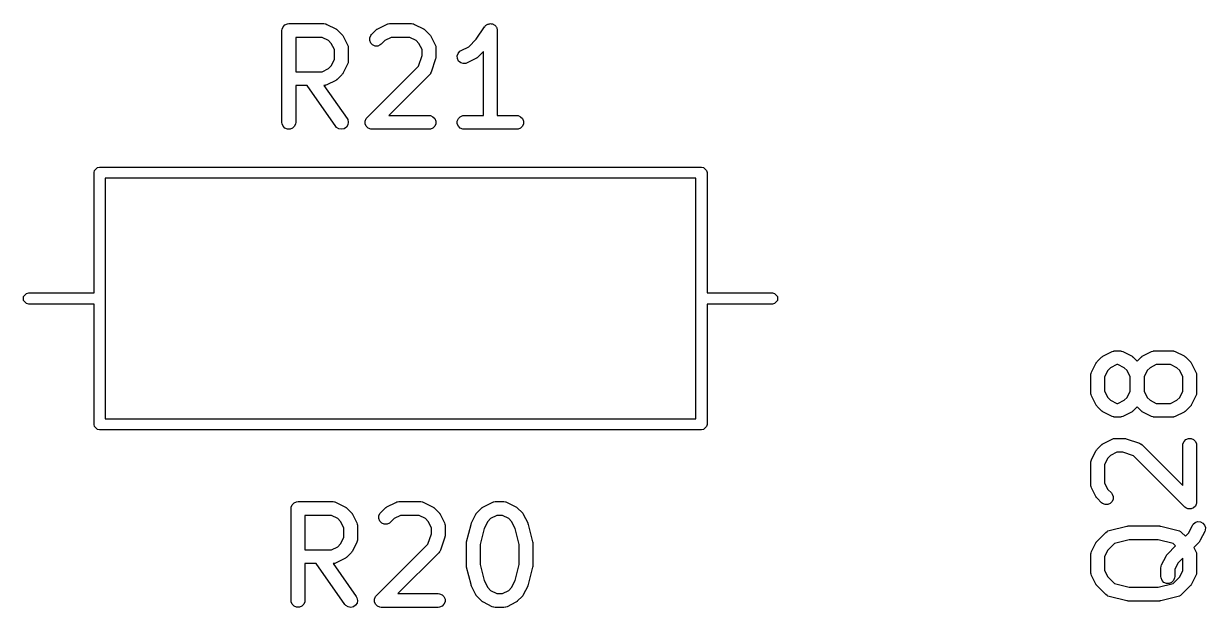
# Model space of a CAD drawing. Extents: x -0.09 to 4.55, y -0.16 to 2.78.
# Drawn here: x 2.855 to 3.361, y 2.535 to 2.785 of the extents above; entities that cross this region are included whole.
import ezdxf

# ---------------------------------------------------------------- set-up
doc = ezdxf.new("R2010")
doc.units = 0
doc.header["$MEASUREMENT"] = 0
doc.layers.add('BLACK', color=7, linetype='CONTINUOUS')

msp = doc.modelspace()

# ---------------------------------------------------------------- linework, layer by layer
at = {"layer": 'BLACK', "linetype": 'CONTINUOUS'}
for p, q in [((2.96578, 2.7817), (2.96583, 2.78228)), ((2.96578, 2.74233), (2.96578, 2.7817)), ((2.96583, 2.78228), (2.96627, 2.78334)), ((2.96627, 2.78334), (2.96709, 2.78416)), ((2.96709, 2.78416), (2.96815, 2.7846)), ((2.96815, 2.7846), (2.96873, 2.78465)), ((2.96873, 2.78465), (2.98373, 2.78465)), ((2.98373, 2.78465), (2.9843, 2.7846)), ((2.9843, 2.7846), (2.9844, 2.78456)), ((2.9844, 2.78456), (2.98451, 2.78455)), ((2.98451, 2.78455), (2.98505, 2.78434)), ((2.98505, 2.78434), (2.9888, 2.78247)), ((2.9888, 2.78247), (2.98905, 2.78231)), ((2.98905, 2.78231), (2.98912, 2.78228)), ((2.98912, 2.78228), (2.9892, 2.78221)), ((2.9892, 2.78221), (2.98929, 2.78216)), ((2.98929, 2.78216), (2.98934, 2.7821)), ((2.98934, 2.7821), (2.98956, 2.78191)), ((2.98956, 2.78191), (2.99144, 2.78004)), ((3.00414, 2.78004), (3.00601, 2.78191)), ((3.00601, 2.78191), (3.00624, 2.7821)), ((3.00624, 2.7821), (3.00629, 2.78216)), ((3.00629, 2.78216), (3.00638, 2.78221)), ((3.00638, 2.78221), (3.00646, 2.78228)), ((3.00646, 2.78228), (3.00653, 2.78231)), ((3.00653, 2.78231), (3.00678, 2.78247)), ((3.00678, 2.78247), (3.01053, 2.78434)), ((3.01053, 2.78434), (3.01107, 2.78455)), ((3.01107, 2.78455), (3.01117, 2.78456)), ((3.01117, 2.78456), (3.01127, 2.7846)), ((3.01127, 2.7846), (3.01185, 2.78465)), ((3.01185, 2.78465), (3.02122, 2.78465)), ((3.02122, 2.78465), (3.0218, 2.7846)), ((3.0218, 2.7846), (3.0219, 2.78456)), ((3.0219, 2.78456), (3.022, 2.78455)), ((3.022, 2.78455), (3.02254, 2.78434)), ((3.02254, 2.78434), (3.02629, 2.78247)), ((3.02629, 2.78247), (3.02654, 2.78231)), ((3.02654, 2.78231), (3.02661, 2.78228)), ((3.02661, 2.78228), (3.02669, 2.78221)), ((3.02669, 2.78221), (3.02678, 2.78216)), ((3.02678, 2.78216), (3.02683, 2.7821)), ((3.02683, 2.7821), (3.02706, 2.78191)), ((3.02706, 2.78191), (3.02893, 2.78004)), ((3.04892, 2.77796), (3.05251, 2.78334)), ((3.05251, 2.78334), (3.05251, 2.78334)), ((3.05251, 2.78334), (3.05251, 2.78334)), ((3.05251, 2.78334), (3.05252, 2.78334)), ((3.05252, 2.78334), (3.05288, 2.78379)), ((3.05288, 2.78379), (3.05312, 2.78395)), ((3.05312, 2.78395), (3.05333, 2.78416)), ((3.05333, 2.78416), (3.05359, 2.78427)), ((3.05359, 2.78427), (3.05384, 2.78443)), ((3.05384, 2.78443), (3.05412, 2.78448)), ((3.05412, 2.78448), (3.05439, 2.7846)), ((3.05439, 2.7846), (3.05468, 2.7846)), ((3.05468, 2.7846), (3.05496, 2.78465)), ((3.05496, 2.78465), (3.05525, 2.7846)), ((3.05525, 2.7846), (3.05554, 2.7846)), ((3.05554, 2.7846), (3.05581, 2.78449)), ((3.05581, 2.78449), (3.0561, 2.78443)), ((3.0561, 2.78443), (3.05634, 2.78427)), ((3.05634, 2.78427), (3.05661, 2.78416)), ((3.05661, 2.78416), (3.05681, 2.78395)), ((3.05681, 2.78395), (3.05705, 2.78379)), ((3.05705, 2.78379), (3.05722, 2.78355)), ((3.05722, 2.78355), (3.05742, 2.78334)), ((3.05742, 2.78334), (3.05753, 2.78307)), ((3.05753, 2.78307), (3.05769, 2.78283)), ((3.05769, 2.78283), (3.05775, 2.78255)), ((3.05775, 2.78255), (3.05786, 2.78228)), ((3.05786, 2.78228), (3.05792, 2.78171)), ((3.05792, 2.78171), (3.05792, 2.7817)), ((3.05792, 2.7817), (3.05792, 2.7817)), ((3.05792, 2.7817), (3.05792, 2.7817)), ((3.05792, 2.7817), (3.05792, 2.74528)), ((2.98303, 2.77875), (2.97168, 2.77875)), ((2.97168, 2.77875), (2.97168, 2.76403)), ((2.98573, 2.7774), (2.98303, 2.77875)), ((2.98692, 2.7762), (2.98573, 2.7774)), ((2.98827, 2.7735), (2.98692, 2.7762)), ((2.99144, 2.78004), (2.99162, 2.77981)), ((2.99162, 2.77981), (2.99168, 2.77976)), ((2.99168, 2.77976), (2.99174, 2.77967)), ((2.99174, 2.77967), (2.99181, 2.77959)), ((2.99181, 2.77959), (2.99184, 2.77952)), ((2.99184, 2.77952), (2.99199, 2.77927)), ((2.99199, 2.77927), (2.99387, 2.77552)), ((2.99387, 2.77552), (2.99407, 2.77498)), ((3.00333, 2.77853), (3.00377, 2.77959)), ((3.00333, 2.77737), (3.00333, 2.77853)), ((3.00377, 2.77631), (3.00333, 2.77737)), ((3.00377, 2.77959), (3.00414, 2.78004)), ((3.00458, 2.7755), (3.00377, 2.77631)), ((3.00565, 2.77505), (3.00458, 2.7755)), ((3.00786, 2.7755), (3.0068, 2.77505)), ((3.00831, 2.77586), (3.00786, 2.7755)), ((3.00985, 2.7774), (3.00831, 2.77586)), ((3.01255, 2.77875), (3.00985, 2.7774)), ((3.02053, 2.77875), (3.01255, 2.77875)), ((3.02322, 2.7774), (3.02053, 2.77875)), ((3.02442, 2.7762), (3.02322, 2.7774)), ((3.02577, 2.7735), (3.02442, 2.7762)), ((3.02893, 2.78004), (3.02912, 2.77981)), ((3.02912, 2.77981), (3.02918, 2.77976)), ((3.02918, 2.77976), (3.02924, 2.77967)), ((3.02924, 2.77967), (3.0293, 2.77959)), ((3.0293, 2.77959), (3.02933, 2.77952)), ((3.02933, 2.77952), (3.02949, 2.77927)), ((3.02949, 2.77927), (3.03136, 2.77552)), ((3.03136, 2.77552), (3.03157, 2.77498)), ((3.04572, 2.77475), (3.04892, 2.77796)), ((2.98827, 2.76927), (2.98827, 2.7735)), ((2.99407, 2.77498), (2.99408, 2.77487)), ((2.99408, 2.77487), (2.99412, 2.77478)), ((2.99412, 2.77478), (2.99418, 2.7742)), ((2.99418, 2.7742), (2.99418, 2.76858)), ((3.0068, 2.77505), (3.00565, 2.77505)), ((3.02427, 2.76642), (3.02577, 2.77093)), ((3.02577, 2.77093), (3.02577, 2.7735)), ((3.03157, 2.77498), (3.03158, 2.77487)), ((3.03158, 2.77487), (3.03162, 2.77478)), ((3.03162, 2.77478), (3.03167, 2.7742)), ((3.03167, 2.77045), (3.03165, 2.77016)), ((3.03167, 2.7742), (3.03167, 2.77045)), ((3.04079, 2.77082), (3.04115, 2.77191)), ((3.04087, 2.76967), (3.04079, 2.77082)), ((3.04115, 2.77191), (3.04191, 2.77278)), ((3.04191, 2.77278), (3.0424, 2.77309)), ((3.0424, 2.77309), (3.04572, 2.77475)), ((3.04956, 2.77024), (3.04933, 2.77005)), ((3.05202, 2.7727), (3.04956, 2.77024)), ((3.05202, 2.74528), (3.05202, 2.7727)), ((2.98303, 2.76403), (2.98573, 2.76538)), ((2.98573, 2.76538), (2.98692, 2.76658)), ((2.98692, 2.76658), (2.98827, 2.76927)), ((2.99387, 2.76726), (2.99199, 2.76351)), ((2.99407, 2.7678), (2.99387, 2.76726)), ((2.99408, 2.7679), (2.99407, 2.7678)), ((2.99412, 2.768), (2.99408, 2.7679)), ((2.99418, 2.76858), (2.99412, 2.768)), ((3.00226, 2.74442), (3.02427, 2.76642)), ((3.03152, 2.76952), (3.02965, 2.76389)), ((3.03159, 2.7698), (3.03152, 2.76952)), ((3.03162, 2.76988), (3.03159, 2.7698)), ((3.03163, 2.76998), (3.03162, 2.76988)), ((3.03165, 2.77008), (3.03163, 2.76998)), ((3.03165, 2.77016), (3.03165, 2.77008)), ((3.04139, 2.76864), (3.04087, 2.76967)), ((3.04226, 2.76789), (3.04139, 2.76864)), ((3.04335, 2.76752), (3.04226, 2.76789)), ((3.0445, 2.7676), (3.04335, 2.76752)), ((3.04504, 2.76781), (3.0445, 2.7676)), ((3.04879, 2.76969), (3.04504, 2.76781)), ((3.04904, 2.76984), (3.04879, 2.76969)), ((3.04911, 2.76987), (3.04904, 2.76984)), ((3.04919, 2.76994), (3.04911, 2.76987)), ((3.04928, 2.76999), (3.04919, 2.76994)), ((3.04933, 2.77005), (3.04928, 2.76999)), ((2.97168, 2.76403), (2.98303, 2.76403)), ((2.9888, 2.76031), (2.98505, 2.75844)), ((2.98905, 2.76047), (2.9888, 2.76031)), ((2.98912, 2.7605), (2.98905, 2.76047)), ((2.9892, 2.76056), (2.98912, 2.7605)), ((2.98929, 2.76062), (2.9892, 2.76056)), ((2.98934, 2.76068), (2.98929, 2.76062)), ((2.98956, 2.76086), (2.98934, 2.76068)), ((2.99144, 2.76274), (2.98956, 2.76086)), ((2.99162, 2.76297), (2.99144, 2.76274)), ((2.99168, 2.76302), (2.99162, 2.76297)), ((2.99174, 2.76311), (2.99168, 2.76302)), ((2.99181, 2.76319), (2.99174, 2.76311)), ((2.99184, 2.76326), (2.99181, 2.76319)), ((2.99199, 2.76351), (2.99184, 2.76326)), ((3.02893, 2.76274), (3.01148, 2.74528)), ((3.0293, 2.76319), (3.02893, 2.76274)), ((3.02934, 2.76328), (3.0293, 2.76319)), ((3.02941, 2.76336), (3.02934, 2.76328)), ((3.02965, 2.76389), (3.02941, 2.76336)), ((2.97657, 2.75812), (2.97168, 2.75812)), ((2.97168, 2.75812), (2.97168, 2.74233)), ((2.98881, 2.74064), (2.97657, 2.75812)), ((2.9843, 2.75818), (2.98377, 2.75813)), ((2.98377, 2.75813), (2.99365, 2.74402)), ((2.9844, 2.75822), (2.9843, 2.75818)), ((2.98451, 2.75823), (2.9844, 2.75822)), ((2.98505, 2.75844), (2.98451, 2.75823)), ((3.01148, 2.74528), (3.02872, 2.74528)), ((3.02872, 2.74528), (3.0293, 2.74523)), ((3.0293, 2.74523), (3.03036, 2.74479)), ((3.04208, 2.74479), (3.04314, 2.74523)), ((3.04314, 2.74523), (3.04372, 2.74528)), ((3.04372, 2.74528), (3.05202, 2.74528)), ((3.05792, 2.74528), (3.06622, 2.74528)), ((3.06622, 2.74528), (3.06679, 2.74523)), ((3.06679, 2.74523), (3.06786, 2.74479)), ((2.96583, 2.74175), (2.96578, 2.74233)), ((2.96627, 2.74069), (2.96583, 2.74175)), ((2.96709, 2.73987), (2.96627, 2.74069)), ((2.96815, 2.73943), (2.96709, 2.73987)), ((2.97037, 2.73987), (2.9693, 2.73943)), ((2.97118, 2.74069), (2.97037, 2.73987)), ((2.97162, 2.74175), (2.97118, 2.74069)), ((2.97168, 2.74233), (2.97162, 2.74175)), ((2.98918, 2.7402), (2.98881, 2.74064)), ((2.99016, 2.73958), (2.98918, 2.7402)), ((2.99336, 2.74029), (2.99241, 2.73963)), ((2.99398, 2.74126), (2.99336, 2.74029)), ((2.99365, 2.74402), (2.99393, 2.74352)), ((2.99393, 2.74352), (2.99418, 2.74239)), ((2.99418, 2.74239), (2.99398, 2.74126)), ((3.00145, 2.74291), (3.00189, 2.74397)), ((3.00145, 2.74175), (3.00145, 2.74291)), ((3.00189, 2.74069), (3.00145, 2.74175)), ((3.00189, 2.74397), (3.00226, 2.74442)), ((3.00271, 2.73987), (3.00189, 2.74069)), ((3.00377, 2.73943), (3.00271, 2.73987)), ((3.03036, 2.73987), (3.0293, 2.73943)), ((3.03036, 2.74479), (3.03118, 2.74397)), ((3.03118, 2.74069), (3.03036, 2.73987)), ((3.03118, 2.74397), (3.03162, 2.74291)), ((3.03162, 2.74175), (3.03118, 2.74069)), ((3.03162, 2.74291), (3.03162, 2.74175)), ((3.04082, 2.74291), (3.04126, 2.74397)), ((3.04082, 2.74175), (3.04082, 2.74291)), ((3.04126, 2.74069), (3.04082, 2.74175)), ((3.04126, 2.74397), (3.04208, 2.74479)), ((3.04208, 2.73987), (3.04126, 2.74069)), ((3.04314, 2.73943), (3.04208, 2.73987)), ((3.06786, 2.73987), (3.06679, 2.73943)), ((3.06786, 2.74479), (3.06867, 2.74397)), ((3.06867, 2.74069), (3.06786, 2.73987)), ((3.06867, 2.74397), (3.06911, 2.74291)), ((3.06911, 2.74175), (3.06867, 2.74069)), ((3.06911, 2.74291), (3.06911, 2.74175)), ((2.9693, 2.73943), (2.96815, 2.73943)), ((2.99129, 2.73938), (2.99016, 2.73958)), ((2.99241, 2.73963), (2.99129, 2.73938)), ((3.00435, 2.73938), (3.00377, 2.73943)), ((3.02872, 2.73938), (3.00435, 2.73938)), ((3.0293, 2.73943), (3.02872, 2.73938)), ((3.04372, 2.73938), (3.04314, 2.73943)), ((3.06622, 2.73938), (3.04372, 2.73938)), ((3.06679, 2.73943), (3.06622, 2.73938)), ((2.88543, 2.72087), (2.88561, 2.72177)), ((2.88543, 2.66929), (2.88543, 2.72087)), ((2.88561, 2.72177), (2.88689, 2.72305)), ((2.88689, 2.72305), (2.8878, 2.72323)), ((2.8878, 2.72323), (3.14528, 2.72323)), ((3.14528, 2.72323), (3.14618, 2.72305)), ((3.14618, 2.72305), (3.14746, 2.72177)), ((3.14746, 2.72177), (3.14764, 2.72087)), ((3.14764, 2.72087), (3.14764, 2.66929)), ((2.89016, 2.7185), (2.89016, 2.61535)), ((3.14291, 2.7185), (2.89016, 2.7185)), ((3.14291, 2.61535), (3.14291, 2.7185)), ((2.8553, 2.66783), (2.85658, 2.66911)), ((2.85658, 2.66911), (2.85748, 2.66929)), ((2.85748, 2.66929), (2.88543, 2.66929)), ((3.14764, 2.66929), (3.17559, 2.66929)), ((3.17559, 2.66929), (3.17649, 2.66911)), ((3.17649, 2.66911), (3.17777, 2.66783)), ((2.8553, 2.66603), (2.8553, 2.66783)), ((2.85658, 2.66475), (2.8553, 2.66603)), ((2.85748, 2.66457), (2.85658, 2.66475)), ((2.88543, 2.66457), (2.85748, 2.66457)), ((2.88543, 2.61299), (2.88543, 2.66457)), ((3.17559, 2.66457), (3.14764, 2.66457)), ((3.14764, 2.66457), (3.14764, 2.61299)), ((3.17649, 2.66475), (3.17559, 2.66457)), ((3.17777, 2.66603), (3.17649, 2.66475)), ((3.17777, 2.66783), (3.17777, 2.66603)), ((3.31719, 2.64233), (3.32094, 2.6442)), ((3.32094, 2.6442), (3.32148, 2.64441)), ((3.32148, 2.64441), (3.32158, 2.64442)), ((3.32158, 2.64442), (3.32168, 2.64446)), ((3.32168, 2.64446), (3.32226, 2.64452)), ((3.32226, 2.64452), (3.32413, 2.64452)), ((3.32413, 2.64452), (3.32471, 2.64446)), ((3.32471, 2.64446), (3.3248, 2.64442)), ((3.3248, 2.64442), (3.32491, 2.64441)), ((3.32491, 2.64441), (3.32545, 2.6442)), ((3.32545, 2.6442), (3.3292, 2.64233)), ((3.33406, 2.64233), (3.33781, 2.6442)), ((3.33781, 2.6442), (3.33835, 2.64441)), ((3.33835, 2.64441), (3.33845, 2.64442)), ((3.33845, 2.64442), (3.33855, 2.64446)), ((3.33855, 2.64446), (3.33913, 2.64452)), ((3.33913, 2.64452), (3.34663, 2.64452)), ((3.34663, 2.64452), (3.3472, 2.64446)), ((3.3472, 2.64446), (3.3473, 2.64442)), ((3.3473, 2.64442), (3.34741, 2.64441)), ((3.34741, 2.64441), (3.34795, 2.6442)), ((3.34795, 2.6442), (3.3517, 2.64233)), ((3.31212, 2.63538), (3.31399, 2.63913)), ((3.31399, 2.63913), (3.31415, 2.63938)), ((3.31415, 2.63938), (3.31418, 2.63945)), ((3.31418, 2.63945), (3.31424, 2.63954)), ((3.31424, 2.63954), (3.3143, 2.63962)), ((3.3143, 2.63962), (3.31436, 2.63968)), ((3.31436, 2.63968), (3.31454, 2.6399)), ((3.31454, 2.6399), (3.31642, 2.64178)), ((3.31642, 2.64178), (3.31664, 2.64196)), ((3.31664, 2.64196), (3.3167, 2.64202)), ((3.3167, 2.64202), (3.31678, 2.64208)), ((3.31678, 2.64208), (3.31687, 2.64214)), ((3.31687, 2.64214), (3.31694, 2.64217)), ((3.31694, 2.64217), (3.31719, 2.64233)), ((3.3292, 2.64233), (3.32945, 2.64217)), ((3.32945, 2.64217), (3.32952, 2.64214)), ((3.32952, 2.64214), (3.3296, 2.64208)), ((3.3296, 2.64208), (3.32969, 2.64202)), ((3.32969, 2.64202), (3.32974, 2.64196)), ((3.32974, 2.64196), (3.32997, 2.64178)), ((3.32997, 2.64178), (3.33163, 2.64012)), ((3.33163, 2.64012), (3.33329, 2.64178)), ((3.33329, 2.64178), (3.33352, 2.64196)), ((3.33352, 2.64196), (3.33357, 2.64202)), ((3.33357, 2.64202), (3.33366, 2.64208)), ((3.33366, 2.64208), (3.33374, 2.64214)), ((3.33374, 2.64214), (3.33381, 2.64217)), ((3.33381, 2.64217), (3.33406, 2.64233)), ((3.3517, 2.64233), (3.35195, 2.64217)), ((3.35195, 2.64217), (3.35202, 2.64214)), ((3.35202, 2.64214), (3.3521, 2.64208)), ((3.3521, 2.64208), (3.35219, 2.64202)), ((3.35219, 2.64202), (3.35224, 2.64196)), ((3.35224, 2.64196), (3.35247, 2.64178)), ((3.35247, 2.64178), (3.35434, 2.6399)), ((3.35434, 2.6399), (3.35453, 2.63968)), ((3.35453, 2.63968), (3.35458, 2.63962)), ((3.35458, 2.63962), (3.35464, 2.63954)), ((3.35464, 2.63954), (3.35471, 2.63945)), ((3.35471, 2.63945), (3.35474, 2.63938)), ((3.35474, 2.63938), (3.35489, 2.63913)), ((3.35489, 2.63913), (3.35677, 2.63538)), ((3.3118, 2.63406), (3.31186, 2.63464)), ((3.3118, 2.62657), (3.3118, 2.63406)), ((3.31186, 2.63464), (3.3119, 2.63474)), ((3.3119, 2.63474), (3.31191, 2.63484)), ((3.31191, 2.63484), (3.31212, 2.63538)), ((3.31906, 2.63606), (3.31771, 2.63337)), ((3.32026, 2.63726), (3.31906, 2.63606)), ((3.32295, 2.63861), (3.32026, 2.63726)), ((3.32343, 2.63861), (3.32295, 2.63861)), ((3.32613, 2.63726), (3.32343, 2.63861)), ((3.32733, 2.63606), (3.32613, 2.63726)), ((3.32868, 2.63337), (3.32733, 2.63606)), ((3.33593, 2.63606), (3.33458, 2.63337)), ((3.33713, 2.63726), (3.33593, 2.63606)), ((3.33983, 2.63861), (3.33713, 2.63726)), ((3.34593, 2.63861), (3.33983, 2.63861)), ((3.34863, 2.63726), (3.34593, 2.63861)), ((3.34983, 2.63606), (3.34863, 2.63726)), ((3.35117, 2.63337), (3.34983, 2.63606)), ((3.35677, 2.63538), (3.35697, 2.63484)), ((3.35697, 2.63484), (3.35698, 2.63474)), ((3.35698, 2.63474), (3.35702, 2.63464)), ((3.35702, 2.63464), (3.35708, 2.63406)), ((3.35708, 2.63406), (3.35708, 2.62657)), ((3.31771, 2.63337), (3.31771, 2.62726)), ((3.32868, 2.62726), (3.32868, 2.63337)), ((3.33458, 2.63337), (3.33458, 2.62726)), ((3.35117, 2.62726), (3.35117, 2.63337)), ((3.31186, 2.62599), (3.3118, 2.62657)), ((3.3119, 2.62589), (3.31186, 2.62599)), ((3.31191, 2.62579), (3.3119, 2.62589)), ((3.31212, 2.62524), (3.31191, 2.62579)), ((3.31399, 2.6215), (3.31212, 2.62524)), ((3.31771, 2.62726), (3.31906, 2.62457)), ((3.31906, 2.62457), (3.32026, 2.62337)), ((3.32613, 2.62337), (3.32733, 2.62457)), ((3.32733, 2.62457), (3.32868, 2.62726)), ((3.33458, 2.62726), (3.33593, 2.62457)), ((3.33593, 2.62457), (3.33713, 2.62337)), ((3.34863, 2.62337), (3.34983, 2.62457)), ((3.34983, 2.62457), (3.35117, 2.62726)), ((3.35677, 2.62524), (3.35489, 2.6215)), ((3.35697, 2.62579), (3.35677, 2.62524)), ((3.35698, 2.62589), (3.35697, 2.62579)), ((3.35702, 2.62599), (3.35698, 2.62589)), ((3.35708, 2.62657), (3.35702, 2.62599)), ((3.31415, 2.62125), (3.31399, 2.6215)), ((3.31418, 2.62118), (3.31415, 2.62125)), ((3.31424, 2.62109), (3.31418, 2.62118)), ((3.3143, 2.62101), (3.31424, 2.62109)), ((3.31436, 2.62095), (3.3143, 2.62101)), ((3.31454, 2.62073), (3.31436, 2.62095)), ((3.31642, 2.61885), (3.31454, 2.62073)), ((3.31664, 2.61867), (3.31642, 2.61885)), ((3.3167, 2.61861), (3.31664, 2.61867)), ((3.31678, 2.61855), (3.3167, 2.61861)), ((3.31687, 2.61849), (3.31678, 2.61855)), ((3.32026, 2.62337), (3.32295, 2.62202)), ((3.32295, 2.62202), (3.32343, 2.62202)), ((3.32343, 2.62202), (3.32613, 2.62337)), ((3.3296, 2.61855), (3.32952, 2.61849)), ((3.32969, 2.61861), (3.3296, 2.61855)), ((3.32974, 2.61867), (3.32969, 2.61861)), ((3.32997, 2.61885), (3.32974, 2.61867)), ((3.33163, 2.62051), (3.32997, 2.61885)), ((3.33329, 2.61885), (3.33163, 2.62051)), ((3.33352, 2.61867), (3.33329, 2.61885)), ((3.33357, 2.61861), (3.33352, 2.61867)), ((3.33366, 2.61855), (3.33357, 2.61861)), ((3.33374, 2.61849), (3.33366, 2.61855)), ((3.33713, 2.62337), (3.33983, 2.62202)), ((3.33983, 2.62202), (3.34593, 2.62202)), ((3.34593, 2.62202), (3.34863, 2.62337)), ((3.3521, 2.61855), (3.35202, 2.61849)), ((3.35219, 2.61861), (3.3521, 2.61855)), ((3.35224, 2.61867), (3.35219, 2.61861)), ((3.35247, 2.61885), (3.35224, 2.61867)), ((3.35434, 2.62073), (3.35247, 2.61885)), ((3.35453, 2.62095), (3.35434, 2.62073)), ((3.35458, 2.62101), (3.35453, 2.62095)), ((3.35464, 2.62109), (3.35458, 2.62101)), ((3.35471, 2.62118), (3.35464, 2.62109)), ((3.35474, 2.62125), (3.35471, 2.62118)), ((3.35489, 2.6215), (3.35474, 2.62125)), ((2.89016, 2.61535), (3.14291, 2.61535)), ((3.31694, 2.61846), (3.31687, 2.61849)), ((3.31719, 2.6183), (3.31694, 2.61846)), ((3.32094, 2.61643), (3.31719, 2.6183)), ((3.32148, 2.61622), (3.32094, 2.61643)), ((3.32158, 2.61621), (3.32148, 2.61622)), ((3.32168, 2.61617), (3.32158, 2.61621)), ((3.32226, 2.61611), (3.32168, 2.61617)), ((3.32413, 2.61611), (3.32226, 2.61611)), ((3.32471, 2.61617), (3.32413, 2.61611)), ((3.3248, 2.61621), (3.32471, 2.61617)), ((3.32491, 2.61622), (3.3248, 2.61621)), ((3.32545, 2.61643), (3.32491, 2.61622)), ((3.3292, 2.6183), (3.32545, 2.61643)), ((3.32945, 2.61846), (3.3292, 2.6183)), ((3.32952, 2.61849), (3.32945, 2.61846)), ((3.33381, 2.61846), (3.33374, 2.61849)), ((3.33406, 2.6183), (3.33381, 2.61846)), ((3.33781, 2.61643), (3.33406, 2.6183)), ((3.33835, 2.61622), (3.33781, 2.61643)), ((3.33845, 2.61621), (3.33835, 2.61622)), ((3.33855, 2.61617), (3.33845, 2.61621)), ((3.33913, 2.61611), (3.33855, 2.61617)), ((3.34663, 2.61611), (3.33913, 2.61611)), ((3.3472, 2.61617), (3.34663, 2.61611)), ((3.3473, 2.61621), (3.3472, 2.61617)), ((3.34741, 2.61622), (3.3473, 2.61621)), ((3.34795, 2.61643), (3.34741, 2.61622)), ((3.3517, 2.6183), (3.34795, 2.61643)), ((3.35195, 2.61846), (3.3517, 2.6183)), ((3.35202, 2.61849), (3.35195, 2.61846)), ((2.88561, 2.61209), (2.88543, 2.61299)), ((2.88689, 2.61081), (2.88561, 2.61209)), ((2.8878, 2.61063), (2.88689, 2.61081)), ((3.14528, 2.61063), (2.8878, 2.61063)), ((3.14618, 2.61081), (3.14528, 2.61063)), ((3.14746, 2.61209), (3.14618, 2.61081)), ((3.14764, 2.61299), (3.14746, 2.61209)), ((3.31454, 2.60241), (3.31642, 2.60428)), ((3.31642, 2.60428), (3.31664, 2.60447)), ((3.31664, 2.60447), (3.3167, 2.60453)), ((3.3167, 2.60453), (3.31678, 2.60458)), ((3.31678, 2.60458), (3.31687, 2.60465)), ((3.31687, 2.60465), (3.31694, 2.60468)), ((3.31694, 2.60468), (3.31719, 2.60483)), ((3.31719, 2.60483), (3.32094, 2.60671)), ((3.32094, 2.60671), (3.32148, 2.60692)), ((3.32148, 2.60692), (3.32158, 2.60692)), ((3.32158, 2.60692), (3.32168, 2.60696)), ((3.32168, 2.60696), (3.32226, 2.60702)), ((3.32226, 2.60702), (3.32601, 2.60702)), ((3.32601, 2.60702), (3.3263, 2.60699)), ((3.3263, 2.60699), (3.32637, 2.607)), ((3.32637, 2.607), (3.32648, 2.60697)), ((3.32648, 2.60697), (3.32658, 2.60696)), ((3.32658, 2.60696), (3.32665, 2.60693)), ((3.32665, 2.60693), (3.32694, 2.60687)), ((3.32694, 2.60687), (3.33256, 2.60499)), ((3.33256, 2.60499), (3.33309, 2.60476)), ((3.33309, 2.60476), (3.33317, 2.60469)), ((3.33317, 2.60469), (3.33327, 2.60465)), ((3.33327, 2.60465), (3.33372, 2.60428)), ((3.33372, 2.60428), (3.35117, 2.58682)), ((3.35117, 2.60407), (3.35123, 2.60464)), ((3.35117, 2.58682), (3.35117, 2.60407)), ((3.35123, 2.60464), (3.35167, 2.60571)), ((3.35167, 2.60571), (3.35249, 2.60652)), ((3.35249, 2.60652), (3.35355, 2.60696)), ((3.35355, 2.60696), (3.3547, 2.60696)), ((3.3547, 2.60696), (3.35577, 2.60652)), ((3.35577, 2.60652), (3.35658, 2.60571)), ((3.35658, 2.60571), (3.35702, 2.60464)), ((3.35702, 2.60464), (3.35708, 2.60407)), ((3.35708, 2.60407), (3.35708, 2.5797)), ((3.31212, 2.59789), (3.31399, 2.60164)), ((3.31399, 2.60164), (3.31415, 2.60189)), ((3.31415, 2.60189), (3.31418, 2.60196)), ((3.31418, 2.60196), (3.31424, 2.60204)), ((3.31424, 2.60204), (3.3143, 2.60213)), ((3.3143, 2.60213), (3.31436, 2.60218)), ((3.31436, 2.60218), (3.31454, 2.60241)), ((3.31906, 2.59857), (3.31771, 2.59587)), ((3.32026, 2.59977), (3.31906, 2.59857)), ((3.32295, 2.60112), (3.32026, 2.59977)), ((3.32553, 2.60112), (3.32295, 2.60112)), ((3.33003, 2.59961), (3.32553, 2.60112)), ((3.35204, 2.57761), (3.33003, 2.59961)), ((3.3118, 2.59657), (3.31186, 2.59715)), ((3.3118, 2.5872), (3.3118, 2.59657)), ((3.31186, 2.59715), (3.3119, 2.59724)), ((3.3119, 2.59724), (3.31191, 2.59735)), ((3.31191, 2.59735), (3.31212, 2.59789)), ((3.31771, 2.59587), (3.31771, 2.58789)), ((3.31186, 2.58662), (3.3118, 2.5872)), ((3.3119, 2.58652), (3.31186, 2.58662)), ((3.31191, 2.58642), (3.3119, 2.58652)), ((3.31212, 2.58587), (3.31191, 2.58642)), ((3.31399, 2.58213), (3.31212, 2.58587)), ((3.31771, 2.58789), (3.31906, 2.58519)), ((3.31906, 2.58519), (3.32059, 2.58366)), ((3.32059, 2.58366), (3.32096, 2.58321)), ((3.32096, 2.58321), (3.3214, 2.58215)), ((2.96977, 2.57755), (2.97021, 2.57862)), ((2.97021, 2.57862), (2.97103, 2.57943)), ((2.97103, 2.57943), (2.97209, 2.57987)), ((2.97209, 2.57987), (2.97267, 2.57993)), ((2.97267, 2.57993), (2.98766, 2.57993)), ((2.98766, 2.57993), (2.98824, 2.57987)), ((2.98824, 2.57987), (2.98834, 2.57983)), ((2.98834, 2.57983), (2.98844, 2.57982)), ((2.98844, 2.57982), (2.98898, 2.57962)), ((2.98898, 2.57962), (2.99273, 2.57774)), ((3.01072, 2.57774), (3.01446, 2.57962)), ((3.01446, 2.57962), (3.01501, 2.57982)), ((3.01501, 2.57982), (3.01511, 2.57983)), ((3.01511, 2.57983), (3.01521, 2.57987)), ((3.01521, 2.57987), (3.01579, 2.57993)), ((3.01579, 2.57993), (3.02516, 2.57993)), ((3.02516, 2.57993), (3.02574, 2.57987)), ((3.02574, 2.57987), (3.02583, 2.57983)), ((3.02583, 2.57983), (3.02594, 2.57982)), ((3.02594, 2.57982), (3.02648, 2.57962)), ((3.02648, 2.57962), (3.03023, 2.57774)), ((3.05196, 2.57774), (3.05571, 2.57962)), ((3.05571, 2.57962), (3.05625, 2.57982)), ((3.05625, 2.57982), (3.05636, 2.57983)), ((3.05636, 2.57983), (3.05645, 2.57987)), ((3.05645, 2.57987), (3.05703, 2.57993)), ((3.05703, 2.57993), (3.06078, 2.57993)), ((3.06078, 2.57993), (3.06136, 2.57987)), ((3.06136, 2.57987), (3.06145, 2.57983)), ((3.06145, 2.57983), (3.06156, 2.57982)), ((3.06156, 2.57982), (3.0621, 2.57962)), ((3.0621, 2.57962), (3.06585, 2.57774)), ((3.31415, 2.58188), (3.31399, 2.58213)), ((3.31418, 2.58181), (3.31415, 2.58188)), ((3.31424, 2.58172), (3.31418, 2.58181)), ((3.3143, 2.58164), (3.31424, 2.58172)), ((3.31436, 2.58158), (3.3143, 2.58164)), ((3.31454, 2.58136), (3.31436, 2.58158)), ((3.31642, 2.57948), (3.31454, 2.58136)), ((3.31687, 2.57912), (3.31642, 2.57948)), ((3.31793, 2.57868), (3.31687, 2.57912)), ((3.31908, 2.57868), (3.31793, 2.57868)), ((3.32015, 2.57912), (3.31908, 2.57868)), ((3.32096, 2.57993), (3.32015, 2.57912)), ((3.3214, 2.581), (3.32096, 2.57993)), ((3.3214, 2.58215), (3.3214, 2.581)), ((3.35689, 2.57881), (3.35658, 2.57806)), ((3.35702, 2.57912), (3.35689, 2.57881)), ((3.35708, 2.5797), (3.35702, 2.57912)), ((2.96971, 2.57698), (2.96977, 2.57755)), ((2.96971, 2.53761), (2.96971, 2.57698)), ((2.98697, 2.57402), (2.97562, 2.57402)), ((2.97562, 2.57402), (2.97562, 2.55931)), ((2.98966, 2.57267), (2.98697, 2.57402)), ((2.99273, 2.57774), (2.99298, 2.57759)), ((2.99298, 2.57759), (2.99305, 2.57756)), ((2.99305, 2.57756), (2.99313, 2.57749)), ((2.99313, 2.57749), (2.99322, 2.57743)), ((2.99322, 2.57743), (2.99328, 2.57737)), ((2.99328, 2.57737), (2.9935, 2.57719)), ((2.9935, 2.57719), (2.99538, 2.57531)), ((2.99538, 2.57531), (2.99556, 2.57509)), ((2.99556, 2.57509), (2.99562, 2.57504)), ((2.99562, 2.57504), (2.99568, 2.57495)), ((2.99568, 2.57495), (2.99574, 2.57487)), ((2.99574, 2.57487), (2.99577, 2.57479)), ((2.99577, 2.57479), (2.99593, 2.57455)), ((2.99593, 2.57455), (2.9978, 2.5708)), ((3.00727, 2.5738), (3.00771, 2.57487)), ((3.00727, 2.57265), (3.00727, 2.5738)), ((3.00771, 2.57487), (3.00807, 2.57531)), ((3.00807, 2.57531), (3.00995, 2.57719)), ((3.00995, 2.57719), (3.01017, 2.57737)), ((3.01017, 2.57737), (3.01023, 2.57743)), ((3.01023, 2.57743), (3.01031, 2.57749)), ((3.01031, 2.57749), (3.0104, 2.57756)), ((3.0104, 2.57756), (3.01047, 2.57759)), ((3.01047, 2.57759), (3.01072, 2.57774)), ((3.01648, 2.57402), (3.01379, 2.57267)), ((3.02446, 2.57402), (3.01648, 2.57402)), ((3.02716, 2.57267), (3.02446, 2.57402)), ((3.03023, 2.57774), (3.03048, 2.57759)), ((3.03048, 2.57759), (3.03055, 2.57756)), ((3.03055, 2.57756), (3.03063, 2.57749)), ((3.03063, 2.57749), (3.03072, 2.57743)), ((3.03072, 2.57743), (3.03077, 2.57737)), ((3.03077, 2.57737), (3.031, 2.57719)), ((3.031, 2.57719), (3.03287, 2.57531)), ((3.03287, 2.57531), (3.03306, 2.57509)), ((3.03306, 2.57509), (3.03312, 2.57504)), ((3.03312, 2.57504), (3.03317, 2.57495)), ((3.03317, 2.57495), (3.03324, 2.57487)), ((3.03324, 2.57487), (3.03327, 2.57479)), ((3.03327, 2.57479), (3.03342, 2.57455)), ((3.03342, 2.57455), (3.0353, 2.5708)), ((3.04689, 2.5708), (3.04877, 2.57455)), ((3.04877, 2.57455), (3.04892, 2.57479)), ((3.04892, 2.57479), (3.04895, 2.57487)), ((3.04895, 2.57487), (3.04902, 2.57495)), ((3.04902, 2.57495), (3.04907, 2.57504)), ((3.04907, 2.57504), (3.04913, 2.57509)), ((3.04913, 2.57509), (3.04932, 2.57531)), ((3.04932, 2.57531), (3.05119, 2.57719)), ((3.05119, 2.57719), (3.05142, 2.57737)), ((3.05142, 2.57737), (3.05147, 2.57743)), ((3.05147, 2.57743), (3.05156, 2.57749)), ((3.05156, 2.57749), (3.05164, 2.57756)), ((3.05164, 2.57756), (3.05171, 2.57759)), ((3.05171, 2.57759), (3.05196, 2.57774)), ((3.05773, 2.57402), (3.05503, 2.57267)), ((3.06008, 2.57402), (3.05773, 2.57402)), ((3.06278, 2.57267), (3.06008, 2.57402)), ((3.06585, 2.57774), (3.0661, 2.57759)), ((3.0661, 2.57759), (3.06617, 2.57756)), ((3.06617, 2.57756), (3.06625, 2.57749)), ((3.06625, 2.57749), (3.06634, 2.57743)), ((3.06634, 2.57743), (3.06639, 2.57737)), ((3.06639, 2.57737), (3.06662, 2.57719)), ((3.06662, 2.57719), (3.06849, 2.57531)), ((3.06849, 2.57531), (3.06868, 2.57509)), ((3.06868, 2.57509), (3.06874, 2.57504)), ((3.06874, 2.57504), (3.06879, 2.57495)), ((3.06879, 2.57495), (3.06886, 2.57487)), ((3.06886, 2.57487), (3.06889, 2.57479)), ((3.06889, 2.57479), (3.06905, 2.57455)), ((3.06905, 2.57455), (3.07092, 2.5708)), ((3.35249, 2.57724), (3.35204, 2.57761)), ((3.35324, 2.57693), (3.35249, 2.57724)), ((3.35355, 2.5768), (3.35324, 2.57693)), ((3.3547, 2.5768), (3.35355, 2.5768)), ((3.35355, 2.5768), (3.35355, 2.5768)), ((3.35577, 2.57724), (3.3547, 2.5768)), ((3.35658, 2.57806), (3.35577, 2.57724)), ((2.99086, 2.57148), (2.98966, 2.57267)), ((2.99221, 2.56878), (2.99086, 2.57148)), ((2.99221, 2.56455), (2.99221, 2.56878)), ((2.9978, 2.5708), (2.99801, 2.57026)), ((2.99801, 2.57026), (2.99802, 2.57015)), ((2.99802, 2.57015), (2.99806, 2.57005)), ((2.99806, 2.57005), (2.99812, 2.56948)), ((2.99812, 2.56948), (2.99812, 2.56385)), ((3.00771, 2.57159), (3.00727, 2.57265)), ((3.00852, 2.57077), (3.00771, 2.57159)), ((3.00959, 2.57033), (3.00852, 2.57077)), ((3.01074, 2.57033), (3.00959, 2.57033)), ((3.0118, 2.57077), (3.01074, 2.57033)), ((3.01225, 2.57114), (3.0118, 2.57077)), ((3.01379, 2.57267), (3.01225, 2.57114)), ((3.02836, 2.57148), (3.02716, 2.57267)), ((3.02971, 2.56878), (3.02836, 2.57148)), ((3.02971, 2.56621), (3.02971, 2.56878)), ((3.0353, 2.5708), (3.03551, 2.57026)), ((3.03551, 2.57026), (3.03551, 2.57015)), ((3.03551, 2.57015), (3.03555, 2.57005)), ((3.03555, 2.57005), (3.03561, 2.56948)), ((3.03561, 2.56948), (3.03561, 2.56573)), ((3.04479, 2.56269), (3.04667, 2.57019)), ((3.04667, 2.57019), (3.04668, 2.57024)), ((3.04668, 2.57026), (3.04677, 2.5705)), ((3.04668, 2.57024), (3.04668, 2.57026)), ((3.04677, 2.5705), (3.04686, 2.57074)), ((3.04686, 2.57074), (3.04687, 2.57075)), ((3.04687, 2.57075), (3.04689, 2.5708)), ((3.05232, 2.56845), (3.05061, 2.56161)), ((3.05383, 2.57148), (3.05232, 2.56845)), ((3.05503, 2.57267), (3.05383, 2.57148)), ((3.06398, 2.57148), (3.06278, 2.57267)), ((3.06549, 2.56845), (3.06398, 2.57148)), ((3.0672, 2.56161), (3.06549, 2.56845)), ((3.07092, 2.5708), (3.07094, 2.57075)), ((3.07094, 2.57075), (3.07095, 2.57074)), ((3.07095, 2.57074), (3.07104, 2.5705)), ((3.07104, 2.5705), (3.07113, 2.57026)), ((3.07113, 2.57026), (3.07113, 2.57024)), ((3.07113, 2.57024), (3.07114, 2.57019)), ((3.07114, 2.57019), (3.07302, 2.56269)), ((3.31966, 2.56756), (3.32716, 2.56944)), ((3.32716, 2.56944), (3.32726, 2.56945)), ((3.32726, 2.56945), (3.3273, 2.56947)), ((3.3273, 2.56947), (3.32752, 2.56949)), ((3.32752, 2.56949), (3.32774, 2.56952)), ((3.32774, 2.56952), (3.32778, 2.56952)), ((3.32778, 2.56952), (3.32788, 2.56953)), ((3.32788, 2.56953), (3.341, 2.56953)), ((3.341, 2.56953), (3.3411, 2.56952)), ((3.3411, 2.56952), (3.34115, 2.56952)), ((3.34115, 2.56952), (3.34136, 2.56949)), ((3.34136, 2.56949), (3.34158, 2.56947)), ((3.34158, 2.56947), (3.34162, 2.56945)), ((3.34162, 2.56945), (3.34172, 2.56944)), ((3.34172, 2.56944), (3.34922, 2.56756)), ((3.35357, 2.56645), (3.35524, 2.56977)), ((3.35524, 2.56977), (3.35554, 2.57026)), ((3.35554, 2.57026), (3.35641, 2.57101)), ((3.35641, 2.57101), (3.35751, 2.57138)), ((3.35751, 2.57138), (3.35866, 2.5713)), ((3.35866, 2.5713), (3.35969, 2.57078)), ((3.35969, 2.57078), (3.36044, 2.56991)), ((3.36044, 2.56991), (3.36081, 2.56882)), ((3.36081, 2.56882), (3.36072, 2.56767)), ((2.99086, 2.56185), (2.99221, 2.56455)), ((2.99801, 2.56307), (2.9978, 2.56253)), ((2.99802, 2.56318), (2.99801, 2.56307)), ((2.99806, 2.56328), (2.99802, 2.56318)), ((2.99812, 2.56385), (2.99806, 2.56328)), ((3.0282, 2.5617), (3.02971, 2.56621)), ((3.03546, 2.56479), (3.03358, 2.55917)), ((3.03552, 2.56508), (3.03546, 2.56479)), ((3.03555, 2.56515), (3.03552, 2.56508)), ((3.03556, 2.56526), (3.03555, 2.56515)), ((3.03559, 2.56536), (3.03556, 2.56526)), ((3.03561, 2.56573), (3.03558, 2.56544)), ((3.03558, 2.56544), (3.03559, 2.56536)), ((3.31436, 2.56281), (3.31454, 2.56304)), ((3.31454, 2.56304), (3.31829, 2.56679)), ((3.31829, 2.56679), (3.31874, 2.56715)), ((3.31874, 2.56715), (3.31894, 2.56724)), ((3.31894, 2.56724), (3.31912, 2.56737)), ((3.31912, 2.56737), (3.31966, 2.56756)), ((3.32824, 2.56362), (3.32189, 2.56203)), ((3.34064, 2.56362), (3.32824, 2.56362)), ((3.34699, 2.56203), (3.34064, 2.56362)), ((3.34922, 2.56756), (3.34976, 2.56737)), ((3.34976, 2.56737), (3.34994, 2.56724)), ((3.34994, 2.56724), (3.35014, 2.56715)), ((3.35014, 2.56715), (3.35059, 2.56679)), ((3.35059, 2.56679), (3.35225, 2.56512)), ((3.35225, 2.56512), (3.35357, 2.56645)), ((3.35839, 2.56298), (3.35833, 2.56289)), ((3.35846, 2.56306), (3.35839, 2.56298)), ((3.35849, 2.56313), (3.35846, 2.56306)), ((3.35864, 2.56338), (3.35849, 2.56313)), ((3.36052, 2.56713), (3.35864, 2.56338)), ((3.36072, 2.56767), (3.36052, 2.56713)), ((2.97562, 2.55931), (2.98697, 2.55931)), ((2.98697, 2.55931), (2.98966, 2.56065)), ((2.98966, 2.56065), (2.99086, 2.56185)), ((2.99538, 2.55801), (2.9935, 2.55614)), ((2.99556, 2.55824), (2.99538, 2.55801)), ((2.99562, 2.55829), (2.99556, 2.55824)), ((2.99568, 2.55838), (2.99562, 2.55829)), ((2.99574, 2.55846), (2.99568, 2.55838)), ((2.99577, 2.55853), (2.99574, 2.55846)), ((2.99593, 2.55878), (2.99577, 2.55853)), ((2.9978, 2.56253), (2.99593, 2.55878)), ((3.0062, 2.53969), (3.0282, 2.5617)), ((3.03287, 2.55801), (3.01542, 2.54056)), ((3.03324, 2.55846), (3.03287, 2.55801)), ((3.03328, 2.55856), (3.03324, 2.55846)), ((3.03335, 2.55864), (3.03328, 2.55856)), ((3.03358, 2.55917), (3.03335, 2.55864)), ((3.0447, 2.56198), (3.04471, 2.56208)), ((3.0447, 2.5526), (3.0447, 2.56198)), ((3.04471, 2.56212), (3.04474, 2.56234)), ((3.04471, 2.56208), (3.04471, 2.56212)), ((3.04474, 2.56234), (3.04476, 2.56255)), ((3.04476, 2.56255), (3.04478, 2.56259)), ((3.04478, 2.56259), (3.04479, 2.56269)), ((3.05061, 2.56161), (3.05061, 2.55297)), ((3.0672, 2.55297), (3.0672, 2.56161)), ((3.07302, 2.56269), (3.07303, 2.56259)), ((3.07303, 2.56259), (3.07305, 2.56255)), ((3.07305, 2.56255), (3.07307, 2.56234)), ((3.07307, 2.56234), (3.0731, 2.56212)), ((3.0731, 2.56212), (3.0731, 2.56208)), ((3.0731, 2.56208), (3.07311, 2.56198)), ((3.07311, 2.56198), (3.07311, 2.5526)), ((3.31186, 2.55778), (3.3119, 2.55787)), ((3.3119, 2.55787), (3.31191, 2.55798)), ((3.31191, 2.55798), (3.31212, 2.55852)), ((3.31212, 2.55852), (3.31399, 2.56227)), ((3.31399, 2.56227), (3.31415, 2.56252)), ((3.31415, 2.56252), (3.31418, 2.56259)), ((3.31418, 2.56259), (3.31424, 2.56267)), ((3.31424, 2.56267), (3.3143, 2.56276)), ((3.3143, 2.56276), (3.31436, 2.56281)), ((3.31906, 2.5592), (3.31771, 2.5565)), ((3.32189, 2.56203), (3.31906, 2.5592)), ((3.34454, 2.55741), (3.34808, 2.56095)), ((3.34808, 2.56095), (3.34699, 2.56203)), ((3.35809, 2.56261), (3.35584, 2.56037)), ((3.35584, 2.56037), (3.35677, 2.55852)), ((3.35677, 2.55852), (3.35697, 2.55798)), ((3.35697, 2.55798), (3.35698, 2.55787)), ((3.35698, 2.55787), (3.35702, 2.55778)), ((3.35828, 2.56284), (3.35809, 2.56261)), ((3.35833, 2.56289), (3.35828, 2.56284)), ((2.9805, 2.5534), (2.97562, 2.5534)), ((2.97562, 2.5534), (2.97562, 2.53761)), ((2.99274, 2.53591), (2.9805, 2.5534)), ((2.98824, 2.55346), (2.98771, 2.5534)), ((2.98771, 2.5534), (2.99758, 2.5393)), ((2.98834, 2.5535), (2.98824, 2.55346)), ((2.98844, 2.55351), (2.98834, 2.5535)), ((2.98898, 2.55371), (2.98844, 2.55351)), ((2.99273, 2.55559), (2.98898, 2.55371)), ((2.99298, 2.55574), (2.99273, 2.55559)), ((2.99305, 2.55577), (2.99298, 2.55574)), ((2.99313, 2.55584), (2.99305, 2.55577)), ((2.99322, 2.5559), (2.99313, 2.55584)), ((2.99328, 2.55595), (2.99322, 2.5559)), ((2.9935, 2.55614), (2.99328, 2.55595)), ((3.05061, 2.55297), (3.05232, 2.54614)), ((3.06549, 2.54614), (3.0672, 2.55297)), ((3.3118, 2.5572), (3.31186, 2.55778)), ((3.3118, 2.5497), (3.3118, 2.5572)), ((3.31771, 2.5565), (3.31771, 2.5504)), ((3.3419, 2.55235), (3.34211, 2.5529)), ((3.34211, 2.5529), (3.34399, 2.55664)), ((3.34399, 2.55664), (3.34414, 2.55689)), ((3.34414, 2.55689), (3.34417, 2.55696)), ((3.34417, 2.55696), (3.34424, 2.55705)), ((3.34424, 2.55705), (3.34429, 2.55713)), ((3.34429, 2.55713), (3.34435, 2.55719)), ((3.34435, 2.55719), (3.34454, 2.55741)), ((3.34905, 2.55358), (3.34771, 2.55088)), ((3.35117, 2.55569), (3.34905, 2.55358)), ((3.35117, 2.5504), (3.35117, 2.55569)), ((3.35702, 2.55778), (3.35708, 2.5572)), ((3.35708, 2.5572), (3.35708, 2.5497)), ((3.04471, 2.5525), (3.0447, 2.5526)), ((3.04471, 2.55246), (3.04471, 2.5525)), ((3.04474, 2.55224), (3.04471, 2.55246)), ((3.04476, 2.55203), (3.04474, 2.55224)), ((3.04478, 2.55199), (3.04476, 2.55203)), ((3.04479, 2.55189), (3.04478, 2.55199)), ((3.04667, 2.54439), (3.04479, 2.55189)), ((3.07302, 2.55189), (3.07114, 2.54439)), ((3.07303, 2.55199), (3.07302, 2.55189)), ((3.07305, 2.55203), (3.07303, 2.55199)), ((3.07307, 2.55224), (3.07305, 2.55203)), ((3.0731, 2.55246), (3.07307, 2.55224)), ((3.07311, 2.5526), (3.0731, 2.5525)), ((3.0731, 2.5525), (3.0731, 2.55246)), ((3.31186, 2.54912), (3.3118, 2.5497)), ((3.3119, 2.54903), (3.31186, 2.54912)), ((3.31191, 2.54892), (3.3119, 2.54903)), ((3.31212, 2.54838), (3.31191, 2.54892)), ((3.31399, 2.54463), (3.31212, 2.54838)), ((3.31771, 2.5504), (3.31906, 2.5477)), ((3.3418, 2.55157), (3.34186, 2.55215)), ((3.3418, 2.54783), (3.3418, 2.55157)), ((3.34186, 2.54725), (3.3418, 2.54783)), ((3.34186, 2.55215), (3.3419, 2.55225)), ((3.3419, 2.55225), (3.3419, 2.55235)), ((3.34771, 2.54783), (3.34765, 2.54725)), ((3.34771, 2.55088), (3.34771, 2.54783)), ((3.34983, 2.5477), (3.35117, 2.5504)), ((3.35677, 2.54838), (3.35489, 2.54463)), ((3.35697, 2.54892), (3.35677, 2.54838)), ((3.35698, 2.54903), (3.35697, 2.54892)), ((3.35702, 2.54912), (3.35698, 2.54903)), ((3.35708, 2.5497), (3.35702, 2.54912)), ((3.04668, 2.54435), (3.04667, 2.54439)), ((3.04668, 2.54432), (3.04668, 2.54435)), ((3.04677, 2.54409), (3.04668, 2.54432)), ((3.04686, 2.54384), (3.04677, 2.54409)), ((3.04687, 2.54383), (3.04686, 2.54384)), ((3.04689, 2.54378), (3.04687, 2.54383)), ((3.04877, 2.54003), (3.04689, 2.54378)), ((3.05232, 2.54614), (3.05383, 2.5431)), ((3.05383, 2.5431), (3.05503, 2.54191)), ((3.06278, 2.54191), (3.06398, 2.5431)), ((3.06398, 2.5431), (3.06549, 2.54614)), ((3.07092, 2.54378), (3.06905, 2.54003)), ((3.07094, 2.54383), (3.07092, 2.54378)), ((3.07095, 2.54384), (3.07094, 2.54383)), ((3.07104, 2.54408), (3.07095, 2.54384)), ((3.07113, 2.54432), (3.07104, 2.54408)), ((3.07114, 2.54439), (3.07113, 2.54435)), ((3.07113, 2.54435), (3.07113, 2.54432)), ((3.31415, 2.54438), (3.31399, 2.54463)), ((3.31418, 2.54431), (3.31415, 2.54438)), ((3.31424, 2.54423), (3.31418, 2.54431)), ((3.3143, 2.54414), (3.31424, 2.54423)), ((3.31436, 2.54409), (3.3143, 2.54414)), ((3.31454, 2.54386), (3.31436, 2.54409)), ((3.31829, 2.54011), (3.31454, 2.54386)), ((3.31906, 2.5477), (3.32189, 2.54487)), ((3.32189, 2.54487), (3.32824, 2.54328)), ((3.32824, 2.54328), (3.34064, 2.54328)), ((3.34064, 2.54328), (3.34699, 2.54487)), ((3.3423, 2.54618), (3.34186, 2.54725)), ((3.34311, 2.54537), (3.3423, 2.54618)), ((3.34418, 2.54493), (3.34311, 2.54537)), ((3.34533, 2.54493), (3.34418, 2.54493)), ((3.34639, 2.54537), (3.34533, 2.54493)), ((3.34721, 2.54618), (3.34639, 2.54537)), ((3.34699, 2.54487), (3.34983, 2.5477)), ((3.34765, 2.54725), (3.34721, 2.54618)), ((3.35434, 2.54386), (3.35059, 2.54011)), ((3.35453, 2.54409), (3.35434, 2.54386)), ((3.35458, 2.54414), (3.35453, 2.54409)), ((3.35464, 2.54423), (3.35458, 2.54414)), ((3.35471, 2.54431), (3.35464, 2.54423)), ((3.35474, 2.54438), (3.35471, 2.54431)), ((3.35489, 2.54463), (3.35474, 2.54438)), ((2.99758, 2.5393), (2.99787, 2.53879)), ((2.99787, 2.53879), (2.99812, 2.53767)), ((2.99812, 2.53767), (2.99791, 2.53653)), ((3.00539, 2.53818), (3.00583, 2.53925)), ((3.00539, 2.53703), (3.00539, 2.53818)), ((3.00583, 2.53925), (3.0062, 2.53969)), ((3.01542, 2.54056), (3.03266, 2.54056)), ((3.03266, 2.54056), (3.03323, 2.5405)), ((3.03323, 2.5405), (3.0343, 2.54006)), ((3.0343, 2.54006), (3.03511, 2.53925)), ((3.03511, 2.53925), (3.03555, 2.53818)), ((3.03555, 2.53818), (3.03555, 2.53703)), ((3.04892, 2.53979), (3.04877, 2.54003)), ((3.04895, 2.53971), (3.04892, 2.53979)), ((3.04902, 2.53963), (3.04895, 2.53971)), ((3.04907, 2.53954), (3.04902, 2.53963)), ((3.04913, 2.53949), (3.04907, 2.53954)), ((3.04932, 2.53927), (3.04913, 2.53949)), ((3.05119, 2.53739), (3.04932, 2.53927)), ((3.05503, 2.54191), (3.05773, 2.54056)), ((3.05773, 2.54056), (3.06008, 2.54056)), ((3.06008, 2.54056), (3.06278, 2.54191)), ((3.06849, 2.53927), (3.06662, 2.53739)), ((3.06868, 2.53949), (3.06849, 2.53927)), ((3.06874, 2.53954), (3.06868, 2.53949)), ((3.06879, 2.53963), (3.06874, 2.53954)), ((3.06886, 2.53971), (3.06879, 2.53963)), ((3.06889, 2.53979), (3.06886, 2.53971)), ((3.06905, 2.54003), (3.06889, 2.53979)), ((3.31874, 2.53975), (3.31829, 2.54011)), ((3.31894, 2.53966), (3.31874, 2.53975)), ((3.31912, 2.53953), (3.31894, 2.53966)), ((3.31966, 2.53934), (3.31912, 2.53953)), ((3.32716, 2.53746), (3.31966, 2.53934)), ((3.34922, 2.53934), (3.34172, 2.53746)), ((3.34976, 2.53953), (3.34922, 2.53934)), ((3.34994, 2.53966), (3.34976, 2.53953)), ((3.35014, 2.53975), (3.34994, 2.53966)), ((3.35059, 2.54011), (3.35014, 2.53975)), ((2.96977, 2.53703), (2.96971, 2.53761)), ((2.97021, 2.53597), (2.96977, 2.53703)), ((2.97103, 2.53515), (2.97021, 2.53597)), ((2.97209, 2.53471), (2.97103, 2.53515)), ((2.97324, 2.53471), (2.97209, 2.53471)), ((2.97431, 2.53515), (2.97324, 2.53471)), ((2.97512, 2.53597), (2.97431, 2.53515)), ((2.97556, 2.53703), (2.97512, 2.53597)), ((2.97562, 2.53761), (2.97556, 2.53703)), ((2.99312, 2.53547), (2.99274, 2.53591)), ((2.99409, 2.53485), (2.99312, 2.53547)), ((2.99523, 2.53465), (2.99409, 2.53485)), ((2.99635, 2.5349), (2.99523, 2.53465)), ((2.9973, 2.53556), (2.99635, 2.5349)), ((2.99791, 2.53653), (2.9973, 2.53556)), ((3.00583, 2.53597), (3.00539, 2.53703)), ((3.00665, 2.53515), (3.00583, 2.53597)), ((3.00771, 2.53471), (3.00665, 2.53515)), ((3.00829, 2.53465), (3.00771, 2.53471)), ((3.03266, 2.53465), (3.00829, 2.53465)), ((3.03323, 2.53471), (3.03266, 2.53465)), ((3.0343, 2.53515), (3.03323, 2.53471)), ((3.03511, 2.53597), (3.0343, 2.53515)), ((3.03555, 2.53703), (3.03511, 2.53597)), ((3.05142, 2.53721), (3.05119, 2.53739)), ((3.05147, 2.53715), (3.05142, 2.53721)), ((3.05156, 2.53709), (3.05147, 2.53715)), ((3.05164, 2.53703), (3.05156, 2.53709)), ((3.05171, 2.537), (3.05164, 2.53703)), ((3.05196, 2.53684), (3.05171, 2.537)), ((3.05571, 2.53496), (3.05196, 2.53684)), ((3.05625, 2.53476), (3.05571, 2.53496)), ((3.05636, 2.53475), (3.05625, 2.53476)), ((3.05645, 2.53471), (3.05636, 2.53475)), ((3.05703, 2.53465), (3.05645, 2.53471)), ((3.06078, 2.53465), (3.05703, 2.53465)), ((3.06136, 2.53471), (3.06078, 2.53465)), ((3.06145, 2.53475), (3.06136, 2.53471)), ((3.06156, 2.53476), (3.06145, 2.53475)), ((3.0621, 2.53496), (3.06156, 2.53476)), ((3.06585, 2.53684), (3.0621, 2.53496)), ((3.0661, 2.537), (3.06585, 2.53684)), ((3.06617, 2.53703), (3.0661, 2.537)), ((3.06625, 2.53709), (3.06617, 2.53703)), ((3.06634, 2.53715), (3.06625, 2.53709)), ((3.06639, 2.53721), (3.06634, 2.53715)), ((3.06662, 2.53739), (3.06639, 2.53721)), ((3.32726, 2.53745), (3.32716, 2.53746)), ((3.3273, 2.53743), (3.32726, 2.53745)), ((3.32752, 2.53741), (3.3273, 2.53743)), ((3.32774, 2.53738), (3.32752, 2.53741)), ((3.32778, 2.53738), (3.32774, 2.53738)), ((3.32788, 2.53737), (3.32778, 2.53738)), ((3.341, 2.53737), (3.32788, 2.53737)), ((3.3411, 2.53738), (3.341, 2.53737)), ((3.34115, 2.53738), (3.3411, 2.53738)), ((3.34136, 2.53741), (3.34115, 2.53738)), ((3.34158, 2.53743), (3.34136, 2.53741)), ((3.34162, 2.53745), (3.34158, 2.53743)), ((3.34172, 2.53746), (3.34162, 2.53745))]:
    msp.add_line(p, q, dxfattribs=at)

doc.saveas('drawing.dxf')
